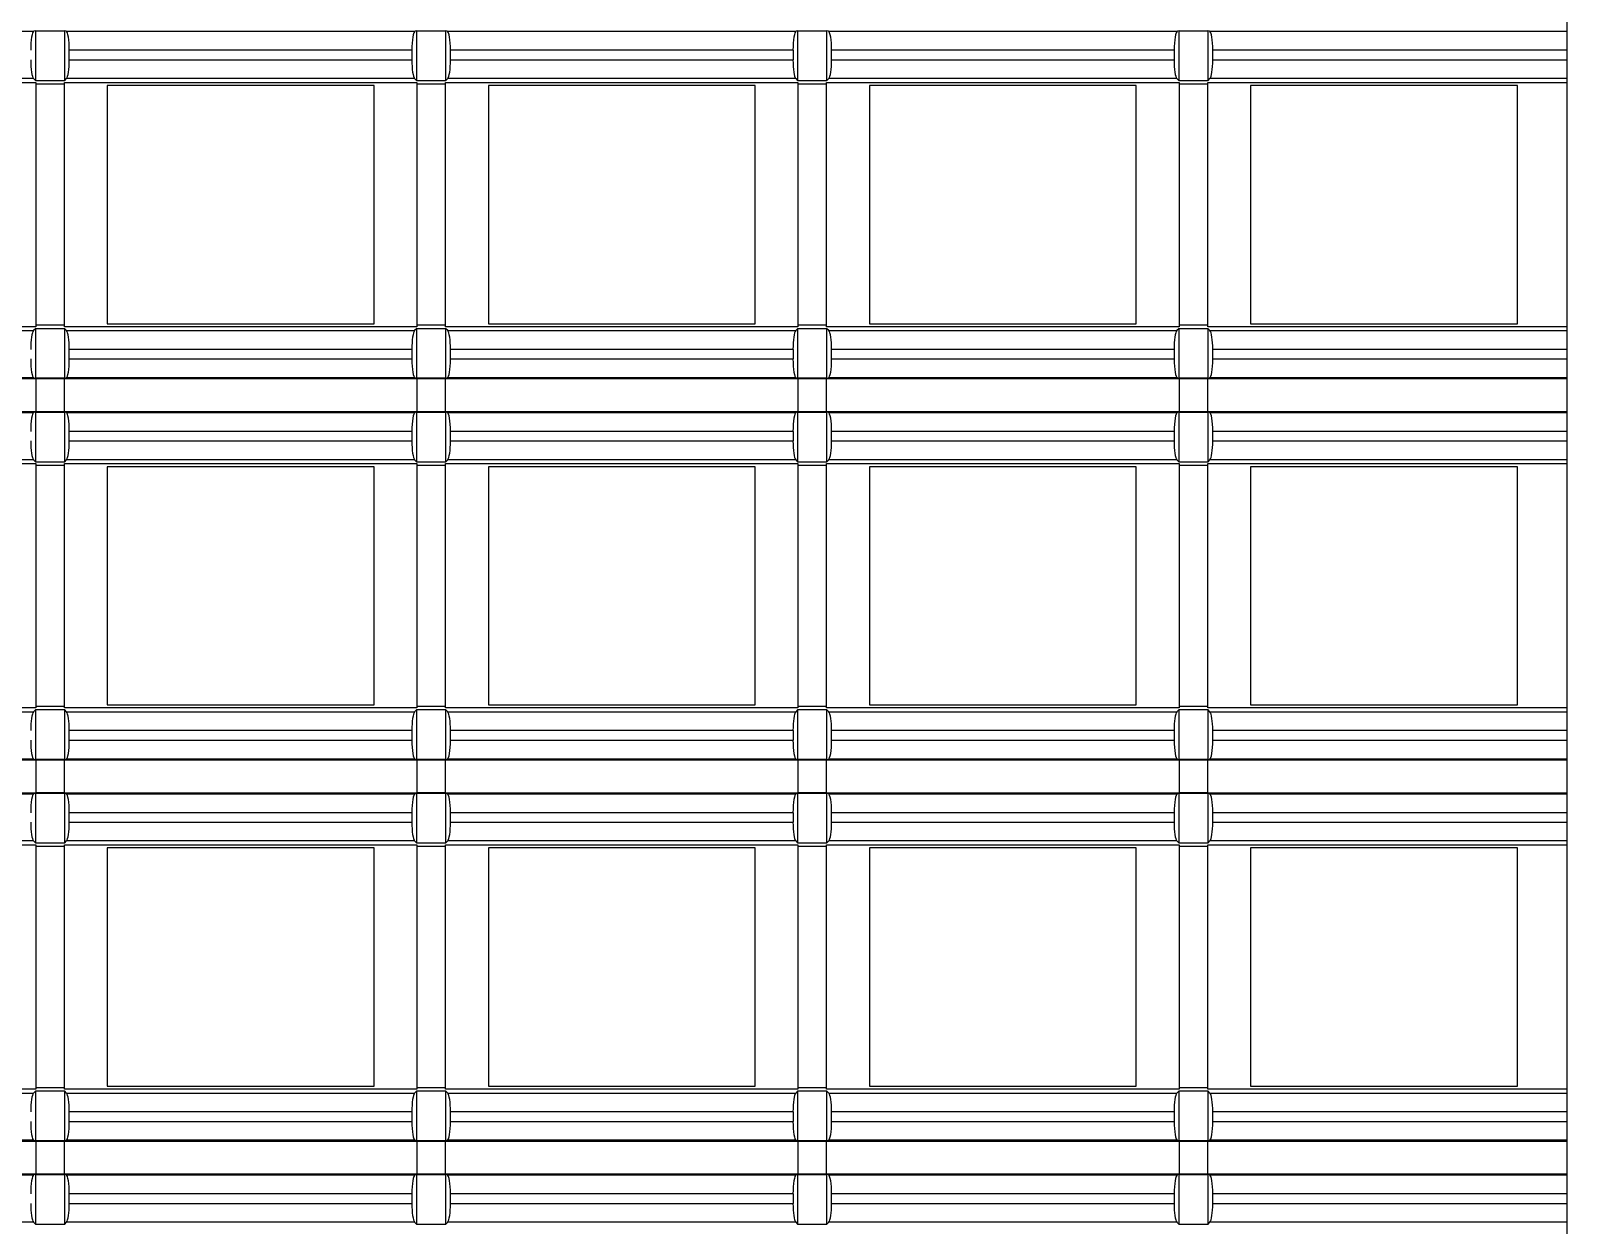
# Model space of a CAD drawing. Header units: inches. Extents: x 0 to 653, y 0 to 346.
# Drawn here: x 111.72 to 127.84, y 294.67 to 307.2 of the extents above; entities that cross this region are included whole.
import ezdxf

# ---------------------------------------------------------------- set-up
doc = ezdxf.new("R2010")
doc.units = ezdxf.units.IN
doc.header["$LTSCALE"] = 35.925693
doc.header["$MEASUREMENT"] = 0
doc.layers.add('2', color=7, linetype='CONTINUOUS')

msp = doc.modelspace()

# ---------------------------------------------------------------- linework, layer by layer
at = {"layer": '2', "color": 132, "linetype": 'Continuous', "true_color": 0x00cccc}
for p, q in [((127.845, 191.471), (127.845, 319.291)), ((108.09, 307.199), (111.753, 307.199)), ((111.772, 307.203), (111.753, 307.199)), ((111.772, 306.679), (111.772, 307.203)), ((111.772, 307.203), (112.072, 307.203)), ((112.072, 307.203), (112.072, 306.679)), ((112.09, 307.199), (112.072, 307.203)), ((112.09, 307.199), (115.753, 307.199)), ((115.772, 307.203), (115.753, 307.199)), ((115.772, 306.679), (115.772, 307.203)), ((115.772, 307.203), (116.072, 307.203)), ((116.072, 307.203), (116.072, 306.679)), ((116.09, 307.199), (116.072, 307.203)), ((116.09, 307.199), (119.753, 307.199)), ((119.771, 307.203), (119.753, 307.199)), ((119.771, 306.679), (119.771, 307.203)), ((119.771, 307.203), (120.071, 307.203)), ((120.071, 307.203), (120.071, 306.679)), ((120.09, 307.199), (120.071, 307.203)), ((120.09, 307.199), (123.753, 307.199)), ((123.771, 307.203), (123.753, 307.199)), ((123.771, 306.679), (123.771, 307.203)), ((123.771, 307.203), (124.071, 307.203)), ((124.071, 307.203), (124.071, 306.679)), ((124.09, 307.199), (124.071, 307.203)), ((124.09, 307.199), (127.845, 307.199)), ((112.124, 306.899), (112.124, 306.999)), ((115.719, 306.999), (112.124, 306.999)), ((112.124, 306.899), (115.719, 306.899)), ((115.719, 306.999), (115.719, 306.899)), ((116.124, 306.899), (116.124, 306.999)), ((119.719, 306.999), (116.124, 306.999)), ((116.124, 306.899), (119.719, 306.899)), ((119.719, 306.999), (119.719, 306.899)), ((120.124, 306.899), (120.124, 306.999)), ((123.719, 306.999), (120.124, 306.999)), ((120.124, 306.899), (123.719, 306.899)), ((123.719, 306.999), (123.719, 306.899)), ((124.124, 306.899), (124.124, 306.999)), ((127.845, 306.999), (124.124, 306.999)), ((124.124, 306.899), (127.845, 306.899)), ((108.072, 306.662), (111.772, 306.662)), ((111.748, 306.703), (108.095, 306.703)), ((111.748, 306.703), (111.772, 306.679)), ((112.072, 306.679), (111.772, 306.679)), ((111.772, 306.662), (111.772, 304.099)), ((112.072, 306.644), (111.772, 306.644)), ((112.072, 306.679), (112.095, 306.703)), ((112.072, 304.099), (112.072, 306.662)), ((112.072, 306.662), (115.772, 306.662)), ((115.748, 306.703), (112.095, 306.703)), ((112.522, 306.63), (112.522, 304.13)), ((115.322, 306.63), (112.522, 306.63)), ((115.322, 304.13), (115.322, 306.63)), ((115.748, 306.703), (115.772, 306.679)), ((116.072, 306.679), (115.772, 306.679)), ((115.772, 306.662), (115.772, 304.099)), ((116.072, 306.644), (115.772, 306.644)), ((116.072, 306.679), (116.095, 306.703)), ((116.072, 304.099), (116.072, 306.662)), ((116.072, 306.662), (119.771, 306.662)), ((119.748, 306.703), (116.095, 306.703)), ((116.522, 306.63), (116.522, 304.13)), ((119.321, 306.63), (116.522, 306.63)), ((119.321, 304.13), (119.321, 306.63)), ((119.748, 306.703), (119.771, 306.679)), ((120.071, 306.679), (119.771, 306.679)), ((119.771, 306.662), (119.771, 304.099)), ((120.071, 306.644), (119.771, 306.644)), ((120.071, 306.679), (120.095, 306.703)), ((120.071, 304.099), (120.071, 306.662)), ((120.071, 306.662), (123.771, 306.662)), ((123.748, 306.703), (120.095, 306.703)), ((120.521, 306.63), (120.521, 304.13)), ((123.321, 306.63), (120.521, 306.63)), ((123.321, 304.13), (123.321, 306.63)), ((123.748, 306.703), (123.771, 306.679)), ((124.071, 306.679), (123.771, 306.679)), ((123.771, 306.662), (123.771, 304.099)), ((124.071, 306.644), (123.771, 306.644)), ((124.071, 306.679), (124.095, 306.703)), ((124.071, 304.099), (124.071, 306.662)), ((124.071, 306.662), (127.845, 306.662)), ((127.845, 306.703), (124.095, 306.703)), ((124.521, 306.63), (124.521, 304.13)), ((127.321, 306.63), (124.521, 306.63)), ((127.321, 304.13), (127.321, 306.63)), ((112.522, 304.13), (115.322, 304.13)), ((116.522, 304.13), (119.321, 304.13)), ((120.521, 304.13), (123.321, 304.13)), ((124.521, 304.13), (127.321, 304.13)), ((111.772, 304.099), (108.072, 304.099)), ((108.095, 304.058), (111.748, 304.058)), ((111.772, 304.081), (111.748, 304.058)), ((111.772, 304.117), (112.072, 304.117)), ((111.772, 303.558), (111.772, 304.081)), ((111.772, 304.081), (112.072, 304.081)), ((115.772, 304.099), (112.072, 304.099)), ((112.072, 304.081), (112.072, 303.558)), ((112.095, 304.058), (112.072, 304.081)), ((112.095, 304.058), (115.748, 304.058)), ((115.772, 304.081), (115.748, 304.058)), ((115.772, 304.117), (116.072, 304.117)), ((115.772, 303.558), (115.772, 304.081)), ((115.772, 304.081), (116.072, 304.081)), ((119.771, 304.099), (116.072, 304.099)), ((116.072, 304.081), (116.072, 303.558)), ((116.095, 304.058), (116.072, 304.081)), ((116.095, 304.058), (119.748, 304.058)), ((119.771, 304.081), (119.748, 304.058)), ((119.771, 304.117), (120.071, 304.117)), ((119.771, 303.558), (119.771, 304.081)), ((119.771, 304.081), (120.071, 304.081)), ((123.771, 304.099), (120.071, 304.099)), ((120.071, 304.081), (120.071, 303.558)), ((120.095, 304.058), (120.071, 304.081)), ((120.095, 304.058), (123.748, 304.058)), ((123.771, 304.081), (123.748, 304.058)), ((123.771, 304.117), (124.071, 304.117)), ((123.771, 303.558), (123.771, 304.081)), ((123.771, 304.081), (124.071, 304.081)), ((127.845, 304.099), (124.071, 304.099)), ((124.071, 304.081), (124.071, 303.558)), ((124.095, 304.058), (124.071, 304.081)), ((124.095, 304.058), (127.845, 304.058)), ((112.124, 303.761), (112.124, 303.861)), ((115.719, 303.861), (112.124, 303.861)), ((115.719, 303.861), (115.719, 303.761)), ((116.124, 303.761), (116.124, 303.861)), ((119.719, 303.861), (116.124, 303.861)), ((119.719, 303.861), (119.719, 303.761)), ((120.124, 303.761), (120.124, 303.861)), ((123.719, 303.861), (120.124, 303.861)), ((123.719, 303.861), (123.719, 303.761)), ((124.124, 303.761), (124.124, 303.861)), ((127.845, 303.861), (124.124, 303.861)), ((112.124, 303.761), (115.719, 303.761)), ((116.124, 303.761), (119.719, 303.761)), ((120.124, 303.761), (123.719, 303.761)), ((124.124, 303.761), (127.845, 303.761)), ((108.072, 303.554), (111.772, 303.554)), ((111.753, 303.561), (108.09, 303.561)), ((111.753, 303.561), (111.772, 303.558)), ((112.072, 303.558), (111.772, 303.558)), ((111.772, 303.554), (111.772, 303.206)), ((112.072, 303.551), (111.772, 303.551)), ((112.072, 303.558), (112.09, 303.561)), ((112.072, 303.206), (112.072, 303.554)), ((112.072, 303.554), (115.772, 303.554)), ((115.753, 303.561), (112.09, 303.561)), ((115.753, 303.561), (115.772, 303.558)), ((116.072, 303.558), (115.772, 303.558)), ((115.772, 303.554), (115.772, 303.206)), ((116.072, 303.551), (115.772, 303.551)), ((116.072, 303.558), (116.09, 303.561)), ((116.072, 303.206), (116.072, 303.554)), ((116.072, 303.554), (119.771, 303.554)), ((119.753, 303.561), (116.09, 303.561)), ((119.753, 303.561), (119.771, 303.558)), ((120.071, 303.558), (119.771, 303.558)), ((119.771, 303.554), (119.771, 303.206)), ((120.071, 303.551), (119.771, 303.551)), ((120.071, 303.558), (120.09, 303.561)), ((120.071, 303.206), (120.071, 303.554)), ((120.071, 303.554), (123.771, 303.554)), ((123.753, 303.561), (120.09, 303.561)), ((123.753, 303.561), (123.771, 303.558)), ((124.071, 303.558), (123.771, 303.558)), ((123.771, 303.554), (123.771, 303.206)), ((124.071, 303.551), (123.771, 303.551)), ((124.071, 303.558), (124.09, 303.561)), ((124.071, 303.206), (124.071, 303.554)), ((124.071, 303.554), (127.845, 303.554)), ((127.845, 303.561), (124.09, 303.561)), ((111.772, 303.206), (108.072, 303.206)), ((108.09, 303.199), (111.753, 303.199)), ((111.772, 303.203), (111.753, 303.199)), ((111.772, 303.21), (112.072, 303.21)), ((111.772, 302.679), (111.772, 303.203)), ((111.772, 303.203), (112.072, 303.203)), ((115.772, 303.206), (112.072, 303.206)), ((112.072, 303.203), (112.072, 302.679)), ((112.09, 303.199), (112.072, 303.203)), ((112.09, 303.199), (115.753, 303.199)), ((115.772, 303.203), (115.753, 303.199)), ((115.772, 303.21), (116.072, 303.21)), ((115.772, 302.679), (115.772, 303.203)), ((115.772, 303.203), (116.072, 303.203)), ((119.771, 303.206), (116.072, 303.206)), ((116.072, 303.203), (116.072, 302.679)), ((116.09, 303.199), (116.072, 303.203)), ((116.09, 303.199), (119.753, 303.199)), ((119.771, 303.203), (119.753, 303.199)), ((119.771, 303.21), (120.071, 303.21)), ((119.771, 302.679), (119.771, 303.203)), ((119.771, 303.203), (120.071, 303.203)), ((123.771, 303.206), (120.071, 303.206)), ((120.071, 303.203), (120.071, 302.679)), ((120.09, 303.199), (120.071, 303.203)), ((120.09, 303.199), (123.753, 303.199)), ((123.771, 303.203), (123.753, 303.199)), ((123.771, 303.21), (124.071, 303.21)), ((123.771, 302.679), (123.771, 303.203)), ((123.771, 303.203), (124.071, 303.203)), ((127.845, 303.206), (124.071, 303.206)), ((124.071, 303.203), (124.071, 302.679)), ((124.09, 303.199), (124.071, 303.203)), ((124.09, 303.199), (127.845, 303.199)), ((112.124, 302.9), (112.124, 302.999)), ((115.719, 302.999), (112.124, 302.999)), ((112.124, 302.9), (115.719, 302.9)), ((115.719, 302.999), (115.719, 302.9)), ((116.124, 302.9), (116.124, 302.999)), ((119.719, 302.999), (116.124, 302.999)), ((116.124, 302.9), (119.719, 302.9)), ((119.719, 302.999), (119.719, 302.9)), ((120.124, 302.9), (120.124, 302.999)), ((123.719, 302.999), (120.124, 302.999)), ((120.124, 302.9), (123.719, 302.9)), ((123.719, 302.999), (123.719, 302.9)), ((124.124, 302.9), (124.124, 302.999)), ((127.845, 302.999), (124.124, 302.999)), ((124.124, 302.9), (127.845, 302.9)), ((111.748, 302.703), (108.095, 302.703)), ((111.748, 302.703), (111.772, 302.679)), ((112.072, 302.679), (111.772, 302.679)), ((112.072, 302.679), (112.095, 302.703)), ((115.748, 302.703), (112.095, 302.703)), ((115.748, 302.703), (115.772, 302.679)), ((116.072, 302.679), (115.772, 302.679)), ((116.072, 302.679), (116.095, 302.703)), ((119.748, 302.703), (116.095, 302.703)), ((119.748, 302.703), (119.771, 302.679)), ((120.071, 302.679), (119.771, 302.679)), ((120.071, 302.679), (120.095, 302.703)), ((123.748, 302.703), (120.095, 302.703)), ((123.748, 302.703), (123.771, 302.679)), ((124.071, 302.679), (123.771, 302.679)), ((124.071, 302.679), (124.095, 302.703)), ((127.845, 302.703), (124.095, 302.703)), ((108.072, 302.662), (111.772, 302.662)), ((111.772, 302.662), (111.772, 300.099)), ((112.072, 302.644), (111.772, 302.644)), ((112.072, 300.099), (112.072, 302.662)), ((112.072, 302.662), (115.772, 302.662)), ((112.522, 302.63), (112.522, 300.13)), ((115.322, 302.63), (112.522, 302.63)), ((115.322, 300.13), (115.322, 302.63)), ((115.772, 302.662), (115.772, 300.099)), ((116.072, 302.644), (115.772, 302.644)), ((116.072, 300.099), (116.072, 302.662)), ((116.072, 302.662), (119.771, 302.662)), ((116.522, 302.63), (116.522, 300.13)), ((119.321, 302.63), (116.522, 302.63)), ((119.321, 300.13), (119.321, 302.63)), ((119.771, 302.662), (119.771, 300.099)), ((120.071, 302.644), (119.771, 302.644)), ((120.071, 300.099), (120.071, 302.662)), ((120.071, 302.662), (123.771, 302.662)), ((120.521, 302.63), (120.521, 300.13)), ((123.321, 302.63), (120.521, 302.63)), ((123.321, 300.13), (123.321, 302.63)), ((123.771, 302.662), (123.771, 300.099)), ((124.071, 302.644), (123.771, 302.644)), ((124.071, 300.099), (124.071, 302.662)), ((124.071, 302.662), (127.845, 302.662)), ((124.521, 302.63), (124.521, 300.13)), ((127.321, 302.63), (124.521, 302.63)), ((127.321, 300.13), (127.321, 302.63)), ((111.772, 300.099), (108.072, 300.099)), ((111.772, 300.117), (112.072, 300.117)), ((115.772, 300.099), (112.072, 300.099)), ((112.522, 300.13), (115.322, 300.13)), ((115.772, 300.117), (116.072, 300.117)), ((119.771, 300.099), (116.072, 300.099)), ((116.522, 300.13), (119.321, 300.13)), ((119.771, 300.117), (120.071, 300.117)), ((123.771, 300.099), (120.071, 300.099)), ((120.521, 300.13), (123.321, 300.13)), ((123.771, 300.117), (124.071, 300.117)), ((127.845, 300.099), (124.071, 300.099)), ((124.521, 300.13), (127.321, 300.13)), ((108.095, 300.058), (111.748, 300.058)), ((111.772, 300.081), (111.748, 300.058)), ((111.772, 299.558), (111.772, 300.081)), ((111.772, 300.081), (112.072, 300.081)), ((112.072, 300.081), (112.072, 299.558)), ((112.095, 300.058), (112.072, 300.081)), ((112.095, 300.058), (115.748, 300.058)), ((115.772, 300.081), (115.748, 300.058)), ((115.772, 299.558), (115.772, 300.081)), ((115.772, 300.081), (116.072, 300.081)), ((116.072, 300.081), (116.072, 299.558)), ((116.095, 300.058), (116.072, 300.081)), ((116.095, 300.058), (119.748, 300.058)), ((119.771, 300.081), (119.748, 300.058)), ((119.771, 299.558), (119.771, 300.081)), ((119.771, 300.081), (120.071, 300.081)), ((120.071, 300.081), (120.071, 299.558)), ((120.095, 300.058), (120.071, 300.081)), ((120.095, 300.058), (123.748, 300.058)), ((123.771, 300.081), (123.748, 300.058)), ((123.771, 299.558), (123.771, 300.081)), ((123.771, 300.081), (124.071, 300.081)), ((124.071, 300.081), (124.071, 299.558)), ((124.095, 300.058), (124.071, 300.081)), ((124.095, 300.058), (127.845, 300.058)), ((112.124, 299.761), (112.124, 299.861)), ((115.719, 299.861), (112.124, 299.861)), ((115.719, 299.861), (115.719, 299.761)), ((116.124, 299.761), (116.124, 299.861)), ((119.719, 299.861), (116.124, 299.861)), ((119.719, 299.861), (119.719, 299.761)), ((120.124, 299.761), (120.124, 299.861)), ((123.719, 299.861), (120.124, 299.861)), ((123.719, 299.861), (123.719, 299.761)), ((124.124, 299.761), (124.124, 299.861)), ((127.845, 299.861), (124.124, 299.861)), ((112.124, 299.761), (115.719, 299.761)), ((116.124, 299.761), (119.719, 299.761)), ((120.124, 299.761), (123.719, 299.761)), ((124.124, 299.761), (127.845, 299.761)), ((108.072, 299.554), (111.772, 299.554)), ((111.753, 299.562), (108.09, 299.562)), ((111.753, 299.562), (111.772, 299.558)), ((112.072, 299.558), (111.772, 299.558)), ((111.772, 299.554), (111.772, 299.206)), ((112.072, 299.551), (111.772, 299.551)), ((112.072, 299.558), (112.09, 299.562)), ((112.072, 299.206), (112.072, 299.554)), ((112.072, 299.554), (115.772, 299.554)), ((115.753, 299.562), (112.09, 299.562)), ((115.753, 299.562), (115.772, 299.558)), ((116.072, 299.558), (115.772, 299.558)), ((115.772, 299.554), (115.772, 299.206)), ((116.072, 299.551), (115.772, 299.551)), ((116.072, 299.558), (116.09, 299.562)), ((116.072, 299.206), (116.072, 299.554)), ((116.072, 299.554), (119.771, 299.554)), ((119.753, 299.562), (116.09, 299.562)), ((119.753, 299.562), (119.771, 299.558)), ((120.071, 299.558), (119.771, 299.558)), ((119.771, 299.554), (119.771, 299.206)), ((120.071, 299.551), (119.771, 299.551)), ((120.071, 299.558), (120.09, 299.562)), ((120.071, 299.206), (120.071, 299.554)), ((120.071, 299.554), (123.771, 299.554)), ((123.753, 299.562), (120.09, 299.562)), ((123.753, 299.562), (123.771, 299.558)), ((124.071, 299.558), (123.771, 299.558)), ((123.771, 299.554), (123.771, 299.206)), ((124.071, 299.551), (123.771, 299.551)), ((124.071, 299.558), (124.09, 299.562)), ((124.071, 299.206), (124.071, 299.554)), ((124.071, 299.554), (127.845, 299.554)), ((127.845, 299.562), (124.09, 299.562)), ((111.772, 299.206), (108.072, 299.206)), ((108.09, 299.199), (111.753, 299.199)), ((111.772, 299.203), (111.753, 299.199)), ((111.772, 299.21), (112.072, 299.21)), ((111.772, 298.679), (111.772, 299.203)), ((111.772, 299.203), (112.072, 299.203)), ((115.772, 299.206), (112.072, 299.206)), ((112.072, 299.203), (112.072, 298.679)), ((112.09, 299.199), (112.072, 299.203)), ((112.09, 299.199), (115.753, 299.199)), ((115.772, 299.203), (115.753, 299.199)), ((115.772, 299.21), (116.072, 299.21)), ((115.772, 298.679), (115.772, 299.203)), ((115.772, 299.203), (116.072, 299.203)), ((119.771, 299.206), (116.072, 299.206)), ((116.072, 299.203), (116.072, 298.679)), ((116.09, 299.199), (116.072, 299.203)), ((116.09, 299.199), (119.753, 299.199)), ((119.771, 299.203), (119.753, 299.199)), ((119.771, 299.21), (120.071, 299.21)), ((119.771, 298.679), (119.771, 299.203)), ((119.771, 299.203), (120.071, 299.203)), ((123.771, 299.206), (120.071, 299.206)), ((120.071, 299.203), (120.071, 298.679)), ((120.09, 299.199), (120.071, 299.203)), ((120.09, 299.199), (123.753, 299.199)), ((123.771, 299.203), (123.753, 299.199)), ((123.771, 299.21), (124.071, 299.21)), ((123.771, 298.679), (123.771, 299.203)), ((123.771, 299.203), (124.071, 299.203)), ((127.845, 299.206), (124.071, 299.206)), ((124.071, 299.203), (124.071, 298.679)), ((124.09, 299.199), (124.071, 299.203)), ((124.09, 299.199), (127.845, 299.199)), ((112.124, 298.9), (112.124, 298.999)), ((115.719, 298.999), (112.124, 298.999)), ((115.719, 298.999), (115.719, 298.9)), ((116.124, 298.9), (116.124, 298.999)), ((119.719, 298.999), (116.124, 298.999)), ((119.719, 298.999), (119.719, 298.9)), ((120.124, 298.9), (120.124, 298.999)), ((123.719, 298.999), (120.124, 298.999)), ((123.719, 298.999), (123.719, 298.9)), ((124.124, 298.9), (124.124, 298.999)), ((127.845, 298.999), (124.124, 298.999)), ((112.124, 298.9), (115.719, 298.9)), ((116.124, 298.9), (119.719, 298.9)), ((120.124, 298.9), (123.719, 298.9)), ((124.124, 298.9), (127.845, 298.9)), ((108.072, 298.662), (111.772, 298.662)), ((111.748, 298.703), (108.095, 298.703)), ((111.748, 298.703), (111.772, 298.679)), ((112.072, 298.679), (111.772, 298.679)), ((111.772, 298.662), (111.772, 296.099)), ((112.072, 298.679), (112.095, 298.703)), ((112.072, 296.099), (112.072, 298.662)), ((112.072, 298.662), (115.772, 298.662)), ((115.748, 298.703), (112.095, 298.703)), ((115.748, 298.703), (115.772, 298.679)), ((116.072, 298.679), (115.772, 298.679)), ((115.772, 298.662), (115.772, 296.099)), ((116.072, 298.679), (116.095, 298.703)), ((116.072, 296.099), (116.072, 298.662)), ((116.072, 298.662), (119.771, 298.662)), ((119.748, 298.703), (116.095, 298.703)), ((119.748, 298.703), (119.771, 298.679)), ((120.071, 298.679), (119.771, 298.679)), ((119.771, 298.662), (119.771, 296.099)), ((120.071, 298.679), (120.095, 298.703)), ((120.071, 296.099), (120.071, 298.662)), ((120.071, 298.662), (123.771, 298.662)), ((123.748, 298.703), (120.095, 298.703)), ((123.748, 298.703), (123.771, 298.679)), ((124.071, 298.679), (123.771, 298.679)), ((123.771, 298.662), (123.771, 296.099)), ((124.071, 298.679), (124.095, 298.703)), ((124.071, 296.099), (124.071, 298.662)), ((124.071, 298.662), (127.845, 298.662)), ((127.845, 298.703), (124.095, 298.703)), ((112.072, 298.644), (111.772, 298.644)), ((112.522, 298.63), (112.522, 296.13)), ((115.322, 298.63), (112.522, 298.63)), ((115.322, 296.13), (115.322, 298.63)), ((116.072, 298.644), (115.772, 298.644)), ((116.522, 298.63), (116.522, 296.13)), ((119.321, 298.63), (116.522, 298.63)), ((119.321, 296.13), (119.321, 298.63)), ((120.071, 298.644), (119.771, 298.644)), ((120.521, 298.63), (120.521, 296.13)), ((123.321, 298.63), (120.521, 298.63)), ((123.321, 296.13), (123.321, 298.63)), ((124.071, 298.644), (123.771, 298.644)), ((124.521, 298.63), (124.521, 296.13)), ((127.321, 298.63), (124.521, 298.63)), ((127.321, 296.13), (127.321, 298.63)), ((111.772, 296.099), (108.072, 296.099)), ((111.772, 296.081), (111.748, 296.058)), ((111.772, 296.117), (112.072, 296.117)), ((111.772, 295.558), (111.772, 296.081)), ((111.772, 296.081), (112.072, 296.081)), ((115.772, 296.099), (112.072, 296.099)), ((112.072, 296.081), (112.072, 295.558)), ((112.095, 296.058), (112.072, 296.081)), ((112.522, 296.13), (115.322, 296.13)), ((115.772, 296.081), (115.748, 296.058)), ((115.772, 296.117), (116.072, 296.117)), ((115.772, 295.558), (115.772, 296.081)), ((115.772, 296.081), (116.072, 296.081)), ((119.771, 296.099), (116.072, 296.099)), ((116.072, 296.081), (116.072, 295.558)), ((116.095, 296.058), (116.072, 296.081)), ((116.522, 296.13), (119.321, 296.13)), ((119.771, 296.081), (119.748, 296.058)), ((119.771, 296.117), (120.071, 296.117)), ((119.771, 295.558), (119.771, 296.081)), ((119.771, 296.081), (120.071, 296.081)), ((123.771, 296.099), (120.071, 296.099)), ((120.071, 296.081), (120.071, 295.558)), ((120.095, 296.058), (120.071, 296.081)), ((120.521, 296.13), (123.321, 296.13)), ((123.771, 296.081), (123.748, 296.058)), ((123.771, 296.117), (124.071, 296.117)), ((123.771, 295.558), (123.771, 296.081)), ((123.771, 296.081), (124.071, 296.081)), ((127.845, 296.099), (124.071, 296.099)), ((124.071, 296.081), (124.071, 295.558)), ((124.095, 296.058), (124.071, 296.081)), ((124.521, 296.13), (127.321, 296.13)), ((108.095, 296.058), (111.748, 296.058)), ((112.095, 296.058), (115.748, 296.058)), ((116.095, 296.058), (119.748, 296.058)), ((120.095, 296.058), (123.748, 296.058)), ((124.095, 296.058), (127.845, 296.058)), ((112.124, 295.761), (112.124, 295.861)), ((115.719, 295.861), (112.124, 295.861)), ((112.124, 295.761), (115.719, 295.761)), ((115.719, 295.861), (115.719, 295.761)), ((116.124, 295.761), (116.124, 295.861)), ((119.719, 295.861), (116.124, 295.861)), ((116.124, 295.761), (119.719, 295.761)), ((119.719, 295.861), (119.719, 295.761)), ((120.124, 295.761), (120.124, 295.861)), ((123.719, 295.861), (120.124, 295.861)), ((120.124, 295.761), (123.719, 295.761)), ((123.719, 295.861), (123.719, 295.761)), ((124.124, 295.761), (124.124, 295.861)), ((127.845, 295.861), (124.124, 295.861)), ((124.124, 295.761), (127.845, 295.761)), ((108.072, 295.554), (111.772, 295.554)), ((111.753, 295.562), (108.09, 295.562)), ((111.753, 295.562), (111.772, 295.558)), ((112.072, 295.558), (111.772, 295.558)), ((111.772, 295.554), (111.772, 295.206)), ((112.072, 295.551), (111.772, 295.551)), ((112.072, 295.558), (112.09, 295.562)), ((112.072, 295.206), (112.072, 295.554)), ((112.072, 295.554), (115.772, 295.554)), ((115.753, 295.562), (112.09, 295.562)), ((115.753, 295.562), (115.772, 295.558)), ((116.072, 295.558), (115.772, 295.558)), ((115.772, 295.554), (115.772, 295.206)), ((116.072, 295.551), (115.772, 295.551)), ((116.072, 295.558), (116.09, 295.562)), ((116.072, 295.206), (116.072, 295.554)), ((116.072, 295.554), (119.771, 295.554)), ((119.753, 295.562), (116.09, 295.562)), ((119.753, 295.562), (119.771, 295.558)), ((120.071, 295.558), (119.771, 295.558)), ((119.771, 295.554), (119.771, 295.206)), ((120.071, 295.551), (119.771, 295.551)), ((120.071, 295.558), (120.09, 295.562)), ((120.071, 295.206), (120.071, 295.554)), ((120.071, 295.554), (123.771, 295.554)), ((123.753, 295.562), (120.09, 295.562)), ((123.753, 295.562), (123.771, 295.558)), ((124.071, 295.558), (123.771, 295.558)), ((123.771, 295.554), (123.771, 295.206)), ((124.071, 295.551), (123.771, 295.551)), ((124.071, 295.558), (124.09, 295.562)), ((124.071, 295.206), (124.071, 295.554)), ((124.071, 295.554), (127.845, 295.554)), ((127.845, 295.562), (124.09, 295.562)), ((111.772, 295.206), (108.072, 295.206)), ((108.09, 295.199), (111.753, 295.199)), ((111.772, 295.203), (111.753, 295.199)), ((111.772, 295.21), (112.072, 295.21)), ((111.772, 294.679), (111.772, 295.203)), ((111.772, 295.203), (112.072, 295.203)), ((115.772, 295.206), (112.072, 295.206)), ((112.072, 295.203), (112.072, 294.679)), ((112.09, 295.199), (112.072, 295.203)), ((112.09, 295.199), (115.753, 295.199)), ((115.772, 295.203), (115.753, 295.199)), ((115.772, 295.21), (116.072, 295.21)), ((115.772, 294.679), (115.772, 295.203)), ((115.772, 295.203), (116.072, 295.203)), ((119.771, 295.206), (116.072, 295.206)), ((116.072, 295.203), (116.072, 294.679)), ((116.09, 295.199), (116.072, 295.203)), ((116.09, 295.199), (119.753, 295.199)), ((119.771, 295.203), (119.753, 295.199)), ((119.771, 295.21), (120.071, 295.21)), ((119.771, 294.679), (119.771, 295.203)), ((119.771, 295.203), (120.071, 295.203)), ((123.771, 295.206), (120.071, 295.206)), ((120.071, 295.203), (120.071, 294.679)), ((120.09, 295.199), (120.071, 295.203)), ((120.09, 295.199), (123.753, 295.199)), ((123.771, 295.203), (123.753, 295.199)), ((123.771, 295.21), (124.071, 295.21)), ((123.771, 294.679), (123.771, 295.203)), ((123.771, 295.203), (124.071, 295.203)), ((127.845, 295.206), (124.071, 295.206)), ((124.071, 295.203), (124.071, 294.679)), ((124.09, 295.199), (124.071, 295.203)), ((124.09, 295.199), (127.845, 295.199)), ((112.124, 294.9), (112.124, 294.999)), ((115.719, 294.999), (112.124, 294.999)), ((115.719, 294.999), (115.719, 294.9)), ((116.124, 294.9), (116.124, 294.999)), ((119.719, 294.999), (116.124, 294.999)), ((119.719, 294.999), (119.719, 294.9)), ((120.124, 294.9), (120.124, 294.999)), ((123.719, 294.999), (120.124, 294.999)), ((123.719, 294.999), (123.719, 294.9)), ((124.124, 294.9), (124.124, 294.999)), ((127.845, 294.999), (124.124, 294.999)), ((112.124, 294.9), (115.719, 294.9)), ((116.124, 294.9), (119.719, 294.9)), ((120.124, 294.9), (123.719, 294.9)), ((124.124, 294.9), (127.845, 294.9)), ((111.748, 294.703), (108.095, 294.703)), ((111.748, 294.703), (111.772, 294.679)), ((112.072, 294.679), (111.772, 294.679)), ((112.072, 294.679), (112.095, 294.703)), ((115.748, 294.703), (112.095, 294.703)), ((115.748, 294.703), (115.772, 294.679)), ((116.072, 294.679), (115.772, 294.679)), ((116.072, 294.679), (116.095, 294.703)), ((119.748, 294.703), (116.095, 294.703)), ((119.748, 294.703), (119.771, 294.679)), ((120.071, 294.679), (119.771, 294.679)), ((120.071, 294.679), (120.095, 294.703)), ((123.748, 294.703), (120.095, 294.703)), ((123.748, 294.703), (123.771, 294.679)), ((124.071, 294.679), (123.771, 294.679)), ((124.071, 294.679), (124.095, 294.703)), ((127.845, 294.703), (124.095, 294.703))]:
    msp.add_line(p, q, dxfattribs=at)
for centre, start_param, end_param in [((111.754, 306.999), 0.034907, 1.570796), ((112.089, 306.999), -1.570796, -0.034907), ((115.754, 306.999), 0.034907, 1.570796), ((116.089, 306.999), -1.570796, -0.034907), ((119.754, 306.999), 0.034907, 1.570796), ((120.089, 306.999), -1.570796, -0.034907), ((123.754, 306.999), 0.034907, 1.570796), ((124.089, 306.999), -1.570796, -0.034907), ((111.754, 306.899), -4.712389, -3.316126), ((112.089, 306.899), -2.96706, -1.570796), ((115.754, 306.899), 1.570796, 2.96706), ((116.089, 306.899), -2.96706, -1.570796), ((119.754, 306.899), -4.712389, -3.316126), ((120.089, 306.899), -2.96706, -1.570796), ((123.754, 306.899), -4.712389, -3.316126), ((124.089, 306.899), -2.96706, -1.570796), ((111.754, 303.861), 0.174533, 1.570796), ((112.089, 303.861), -1.570796, -0.174533), ((115.754, 303.861), 0.174533, 1.570796), ((116.089, 303.861), -1.570796, -0.174533), ((119.754, 303.861), 0.174533, 1.570796), ((120.089, 303.861), -1.570796, -0.174533), ((123.754, 303.861), 0.174533, 1.570796), ((124.089, 303.861), -1.570796, -0.174533), ((111.754, 303.761), 1.570796, 3.106686), ((112.089, 303.761), -3.106686, -1.570796), ((115.754, 303.761), -4.712389, -3.176499), ((116.089, 303.761), -3.106686, -1.570796), ((119.754, 303.761), 1.570796, 3.106686), ((120.089, 303.761), -3.106686, -1.570796), ((123.754, 303.761), -4.712389, -3.176499), ((124.089, 303.761), -3.106686, -1.570796), ((111.754, 302.999), 0.034907, 1.570796), ((112.089, 302.999), -1.570796, -0.034907), ((115.754, 302.999), 0.034907, 1.570796), ((116.089, 302.999), -1.570796, -0.034907), ((119.754, 302.999), 0.034907, 1.570796), ((120.089, 302.999), -1.570796, -0.034907), ((123.754, 302.999), 0.034907, 1.570796), ((124.089, 302.999), -1.570796, -0.034907), ((111.754, 302.9), -4.712389, -3.316126), ((112.089, 302.9), -2.96706, -1.570796), ((115.754, 302.9), 1.570796, 2.96706), ((116.089, 302.9), -2.96706, -1.570796), ((119.754, 302.9), -4.712389, -3.316126), ((120.089, 302.9), -2.96706, -1.570796), ((123.754, 302.9), -4.712389, -3.316126), ((124.089, 302.9), -2.96706, -1.570796), ((111.754, 299.861), 0.174533, 1.570796), ((112.089, 299.861), -1.570796, -0.174533), ((115.754, 299.861), 0.174533, 1.570796), ((116.089, 299.861), -1.570796, -0.174533), ((119.754, 299.861), 0.174533, 1.570796), ((120.089, 299.861), -1.570796, -0.174533), ((123.754, 299.861), 0.174533, 1.570796), ((124.089, 299.861), -1.570796, -0.174533), ((111.754, 299.761), 1.570796, 3.106686), ((112.089, 299.761), -3.106686, -1.570796), ((115.754, 299.761), -4.712389, -3.176499), ((116.089, 299.761), -3.106686, -1.570796), ((119.754, 299.761), 1.570796, 3.106686), ((120.089, 299.761), -3.106686, -1.570796), ((123.754, 299.761), -4.712389, -3.176499), ((124.089, 299.761), -3.106686, -1.570796), ((111.754, 298.999), 0.034907, 1.570796), ((112.089, 298.999), -1.570796, -0.034907), ((115.754, 298.999), 0.034907, 1.570796), ((116.089, 298.999), -1.570796, -0.034907), ((119.754, 298.999), 0.034907, 1.570796), ((120.089, 298.999), -1.570796, -0.034907), ((123.754, 298.999), 0.034907, 1.570796), ((124.089, 298.999), -1.570796, -0.034907), ((111.754, 298.9), 1.570796, 2.96706), ((112.089, 298.9), -2.96706, -1.570796), ((115.754, 298.9), -4.712389, -3.316126), ((116.089, 298.9), -2.96706, -1.570796), ((119.754, 298.9), 1.570796, 2.96706), ((120.089, 298.9), -2.96706, -1.570796), ((123.754, 298.9), -4.712389, -3.316126), ((124.089, 298.9), -2.96706, -1.570796), ((111.754, 295.861), 0.174533, 1.570796), ((112.089, 295.861), -1.570796, -0.174533), ((115.754, 295.861), 0.174533, 1.570796), ((116.089, 295.861), -1.570796, -0.174533), ((119.754, 295.861), 0.174533, 1.570796), ((120.089, 295.861), -1.570796, -0.174533), ((123.754, 295.861), 0.174533, 1.570796), ((124.089, 295.861), -1.570796, -0.174533), ((111.754, 295.761), 1.570796, 3.106686), ((112.089, 295.761), -3.106686, -1.570796), ((115.754, 295.761), -4.712389, -3.176499), ((116.089, 295.761), -3.106686, -1.570796), ((119.754, 295.761), 1.570796, 3.106686), ((120.089, 295.761), -3.106686, -1.570796), ((123.754, 295.761), -4.712389, -3.176499), ((124.089, 295.761), -3.106686, -1.570796), ((111.754, 294.999), 0.034907, 1.570796), ((112.089, 294.999), -1.570796, -0.034907), ((115.754, 294.999), 0.034907, 1.570796), ((116.089, 294.999), -1.570796, -0.034907), ((119.754, 294.999), 0.034907, 1.570796), ((120.089, 294.999), -1.570796, -0.034907), ((123.754, 294.999), 0.034907, 1.570796), ((124.089, 294.999), -1.570796, -0.034907), ((111.754, 294.9), 1.570796, 2.96706), ((112.089, 294.9), -2.96706, -1.570796), ((115.754, 294.9), -4.712389, -3.316126), ((116.089, 294.9), -2.96706, -1.570796), ((119.754, 294.9), 1.570796, 2.96706), ((120.089, 294.9), -2.96706, -1.570796), ((123.754, 294.9), -4.712389, -3.316126), ((124.089, 294.9), -2.96706, -1.570796)]:
    msp.add_ellipse(centre, major_axis=(0, 0.2), ratio=0.176327, start_param=start_param, end_param=end_param, dxfattribs=at)

doc.saveas('drawing.dxf')
